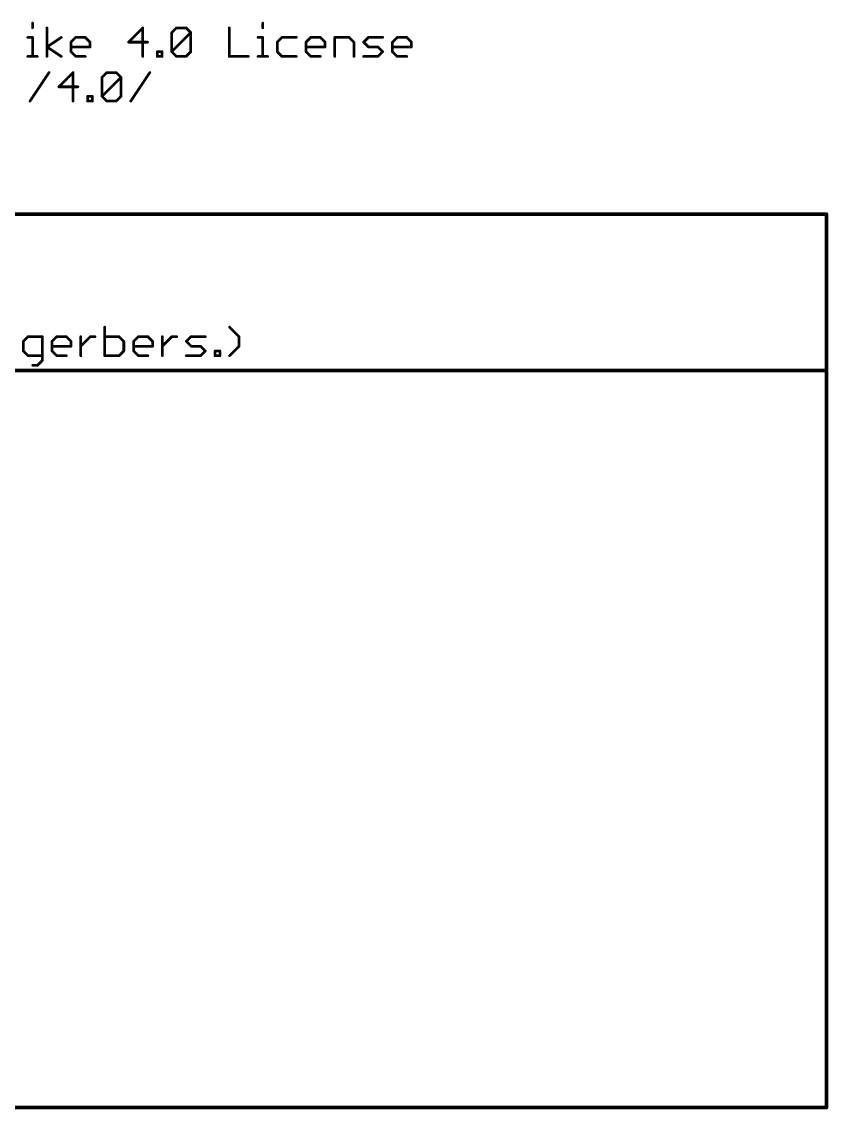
# Model space of a CAD drawing. Extents: x -39 to 92, y -66 to 29.
# Drawn here: x 45.7 to 91.5, y -66.1 to -4.3 of the extents above; entities that cross this region are included whole.
import ezdxf

# ---------------------------------------------------------------- set-up
doc = ezdxf.new("R2010")
doc.units = 0
doc.layers.add('51', color=53, linetype='CONTINUOUS')

msp = doc.modelspace()

# ---------------------------------------------------------------- linework, layer by layer
at = {"layer": '51'}
for points, const_width in [([(46.2884, -4.3756), (46.2884, -4.6468)], 0.1524), ([(59.3857, -4.3756), (59.3857, -4.6468)], 0.1524), ([(47.1087, -6.2738), (47.1087, -4.6468)], 0.1524), ([(52.5608, -4.6468), (51.7473, -5.4603)], 0.1524), ([(52.5608, -6.2738), (52.5608, -4.6468)], 0.1524), ([(54.2031, -4.918), (54.4742, -4.6468)], 0.1524), ([(54.2031, -6.0026), (54.2031, -4.918)], 0.1524), ([(54.2031, -6.0026), (55.2877, -4.918)], 0.1524), ([(54.4742, -4.6468), (55.0165, -4.6468)], 0.1524), ([(55.0165, -4.6468), (55.2877, -4.918)], 0.1524), ([(55.2877, -4.918), (55.2877, -6.0026)], 0.1524), ([(57.4774, -4.6468), (57.4774, -6.2738)], 0.1524), ([(46.0173, -5.1891), (46.2884, -5.1891)], 0.1524), ([(46.2884, -5.1891), (46.2884, -6.2738)], 0.1524), ([(47.1087, -5.7315), (47.9222, -5.1891)], 0.1524), ([(48.473, -5.4603), (48.7442, -5.1891)], 0.1524), ([(48.473, -6.0026), (48.473, -5.4603)], 0.1524), ([(48.7442, -5.1891), (49.2865, -5.1891)], 0.1524), ([(49.2865, -5.1891), (49.5577, -5.4603)], 0.1524), ([(49.5577, -5.4603), (49.5577, -5.7315)], 0.1524), ([(51.7473, -5.4603), (52.832, -5.4603)], 0.1524), ([(59.1145, -5.1891), (59.3857, -5.1891)], 0.1524), ([(59.3857, -5.1891), (59.3857, -6.2738)], 0.1524), ([(60.4771, -5.1891), (60.206, -5.4603)], 0.1524), ([(60.206, -5.4603), (60.206, -6.0026)], 0.1524), ([(61.2906, -5.1891), (60.4771, -5.1891)], 0.1524), ([(61.8431, -5.4603), (62.1143, -5.1891)], 0.1524), ([(61.8431, -6.0026), (61.8431, -5.4603)], 0.1524), ([(62.1143, -5.1891), (62.6566, -5.1891)], 0.1524), ([(62.6566, -5.1891), (62.9278, -5.4603)], 0.1524), ([(62.9278, -5.4603), (62.9278, -5.7315)], 0.1524), ([(63.4803, -6.2738), (63.4803, -5.1891)], 0.1524), ([(63.4803, -5.1891), (64.2938, -5.1891)], 0.1524), ([(64.2938, -5.1891), (64.5649, -5.4603)], 0.1524), ([(64.5649, -5.4603), (64.5649, -6.2738)], 0.1524), ([(65.1174, -5.4603), (65.3886, -5.1891)], 0.1524), ([(65.3886, -5.7315), (65.1174, -5.4603)], 0.1524), ([(65.3886, -5.1891), (66.2021, -5.1891)], 0.1524), ([(66.7546, -5.4603), (67.0257, -5.1891)], 0.1524), ([(66.7546, -6.0026), (66.7546, -5.4603)], 0.1524), ([(67.0257, -5.1891), (67.5681, -5.1891)], 0.1524), ([(67.5681, -5.1891), (67.8392, -5.4603)], 0.1524), ([(67.8392, -5.4603), (67.8392, -5.7315)], 0.1524), ([(47.9222, -6.2738), (47.1087, -5.7315)], 0.1524), ([(49.5577, -5.7315), (48.473, -5.7315)], 0.1524), ([(48.7442, -6.2738), (48.473, -6.0026)], 0.1524), ([(53.3845, -6.2738), (53.3845, -6.0026)], 0.1524), ([(53.3845, -6.0026), (53.6556, -6.0026)], 0.1524), ([(53.6556, -6.0026), (53.6556, -6.2738)], 0.1524), ([(54.4742, -6.2738), (54.2031, -6.0026)], 0.1524), ([(55.2877, -6.0026), (55.0165, -6.2738)], 0.1524), ([(60.206, -6.0026), (60.4771, -6.2738)], 0.1524), ([(62.9278, -5.7315), (61.8431, -5.7315)], 0.1524), ([(62.1143, -6.2738), (61.8431, -6.0026)], 0.1524), ([(65.9309, -5.7315), (65.3886, -5.7315)], 0.1524), ([(66.2021, -6.0026), (65.9309, -5.7315)], 0.1524), ([(65.9309, -6.2738), (66.2021, -6.0026)], 0.1524), ([(67.8392, -5.7315), (66.7546, -5.7315)], 0.1524), ([(67.0257, -6.2738), (66.7546, -6.0026)], 0.1524), ([(46.0173, -6.2738), (46.5596, -6.2738)], 0.1524), ([(49.2865, -6.2738), (48.7442, -6.2738)], 0.1524), ([(53.6556, -6.2738), (53.3845, -6.2738)], 0.1524), ([(55.0165, -6.2738), (54.4742, -6.2738)], 0.1524), ([(57.4774, -6.2738), (58.562, -6.2738)], 0.1524), ([(59.1145, -6.2738), (59.6568, -6.2738)], 0.1524), ([(60.4771, -6.2738), (61.2906, -6.2738)], 0.1524), ([(62.6566, -6.2738), (62.1143, -6.2738)], 0.1524), ([(65.1174, -6.2738), (65.9309, -6.2738)], 0.1524), ([(67.5681, -6.2738), (67.0257, -6.2738)], 0.1524), ([(46.1457, -8.8138), (47.2303, -7.1868)], 0.1524), ([(48.5963, -7.1868), (47.7828, -8.0003)], 0.1524), ([(48.5963, -8.8138), (48.5963, -7.1868)], 0.1524), ([(50.2386, -7.458), (50.5097, -7.1868)], 0.1524), ([(50.2386, -8.5426), (50.2386, -7.458)], 0.1524), ([(50.2386, -8.5426), (51.3232, -7.458)], 0.1524), ([(50.5097, -7.1868), (51.0521, -7.1868)], 0.1524), ([(51.0521, -7.1868), (51.3232, -7.458)], 0.1524), ([(51.3232, -7.458), (51.3232, -8.5426)], 0.1524), ([(51.8757, -8.8138), (52.9604, -7.1868)], 0.1524), ([(47.7828, -8.0003), (48.8675, -8.0003)], 0.1524), ([(49.42, -8.8138), (49.42, -8.5426)], 0.1524), ([(49.42, -8.5426), (49.6912, -8.5426)], 0.1524), ([(49.6912, -8.5426), (49.6912, -8.8138)], 0.1524), ([(50.5097, -8.8138), (50.2386, -8.5426)], 0.1524), ([(51.3232, -8.5426), (51.0521, -8.8138)], 0.1524), ([(49.6912, -8.8138), (49.42, -8.8138)], 0.1524), ([(51.0521, -8.8138), (50.5097, -8.8138)], 0.1524), ([(-10.16, -15.24), (91.44, -15.24)], 0.2032), ([(91.44, -15.24), (91.44, -24.13)], 0.2032), ([(50.3967, -21.6648), (50.3967, -23.2918)], 0.1524), ([(58.0334, -22.2071), (57.491, -21.6648)], 0.1524), ([(46.0292, -22.2071), (45.7581, -22.4783)], 0.1524), ([(46.8427, -22.2071), (46.0292, -22.2071)], 0.1524), ([(46.8427, -23.563), (46.8427, -22.2071)], 0.1524), ([(47.3952, -22.4783), (47.6664, -22.2071)], 0.1524), ([(47.6664, -22.2071), (48.2087, -22.2071)], 0.1524), ([(48.2087, -22.2071), (48.4799, -22.4783)], 0.1524), ([(49.0324, -23.2918), (49.0324, -22.2071)], 0.1524), ([(49.0324, -22.7495), (49.5747, -22.2071)], 0.1524), ([(49.5747, -22.2071), (49.8459, -22.2071)], 0.1524), ([(51.2102, -22.2071), (50.3967, -22.2071)], 0.1524), ([(51.4813, -22.4783), (51.2102, -22.2071)], 0.1524), ([(52.0338, -22.4783), (52.305, -22.2071)], 0.1524), ([(52.305, -22.2071), (52.8473, -22.2071)], 0.1524), ([(52.8473, -22.2071), (53.1185, -22.4783)], 0.1524), ([(53.671, -23.2918), (53.671, -22.2071)], 0.1524), ([(53.671, -22.7495), (54.2133, -22.2071)], 0.1524), ([(54.2133, -22.2071), (54.4845, -22.2071)], 0.1524), ([(55.0353, -22.4783), (55.3065, -22.2071)], 0.1524), ([(55.3065, -22.2071), (56.12, -22.2071)], 0.1524), ([(58.0334, -22.7495), (58.0334, -22.2071)], 0.1524), ([(45.7581, -22.4783), (45.7581, -23.0206)], 0.1524), ([(47.3952, -23.0206), (47.3952, -22.4783)], 0.1524), ([(48.4799, -22.7495), (47.3952, -22.7495)], 0.1524), ([(48.4799, -22.4783), (48.4799, -22.7495)], 0.1524), ([(51.4813, -23.0206), (51.4813, -22.4783)], 0.1524), ([(52.0338, -23.0206), (52.0338, -22.4783)], 0.1524), ([(53.1185, -22.7495), (52.0338, -22.7495)], 0.1524), ([(53.1185, -22.4783), (53.1185, -22.7495)], 0.1524), ([(55.3065, -22.7495), (55.0353, -22.4783)], 0.1524), ([(55.8488, -22.7495), (55.3065, -22.7495)], 0.1524), ([(56.12, -23.0206), (55.8488, -22.7495)], 0.1524), ([(57.491, -23.2918), (58.0334, -22.7495)], 0.1524), ([(45.7581, -23.0206), (46.0292, -23.2918)], 0.1524), ([(46.0292, -23.2918), (46.8427, -23.2918)], 0.1524), ([(46.5716, -23.8341), (46.8427, -23.563)], 0.1524), ([(47.6664, -23.2918), (47.3952, -23.0206)], 0.1524), ([(48.2087, -23.2918), (47.6664, -23.2918)], 0.1524), ([(50.3967, -23.2918), (51.2102, -23.2918)], 0.1524), ([(51.2102, -23.2918), (51.4813, -23.0206)], 0.1524), ([(52.305, -23.2918), (52.0338, -23.0206)], 0.1524), ([(52.8473, -23.2918), (52.305, -23.2918)], 0.1524), ([(55.0353, -23.2918), (55.8488, -23.2918)], 0.1524), ([(55.8488, -23.2918), (56.12, -23.0206)], 0.1524), ([(56.6725, -23.2918), (56.6725, -23.0206)], 0.1524), ([(56.6725, -23.0206), (56.9436, -23.0206)], 0.1524), ([(56.9436, -23.2918), (56.6725, -23.2918)], 0.1524), ([(56.9436, -23.0206), (56.9436, -23.2918)], 0.1524), ([(-10.16, -24.13), (91.44, -24.13)], 0.2032), ([(46.3004, -23.8341), (46.5716, -23.8341)], 0.1524), ([(91.44, -24.13), (91.44, -66.04)], 0.2032), ([(91.44, -66.04), (-10.16, -66.04)], 0.2032)]:
    msp.add_lwpolyline(points, dxfattribs=dict(at, const_width=const_width))
for points, const_width in [([(46.3265, -4.3756, 1), (46.2503, -4.3756)], 0.0762), ([(59.4238, -4.3756, 1), (59.3476, -4.3756)], 0.0762), ([(46.2503, -4.6468, 1), (46.3265, -4.6468)], 0.0762), ([(47.1468, -4.6468, 1), (47.0706, -4.6468)], 0.0762), ([(52.5989, -4.6468, 1), (52.5227, -4.6468)], 0.0762), ([(52.5878, -4.6738, 1), (52.5339, -4.6199)], 0.0762), ([(54.1761, -4.891, 1), (54.23, -4.9449)], 0.0762), ([(54.2412, -4.918, 1), (54.165, -4.918)], 0.0762), ([(54.4742, -4.6087, 1), (54.4742, -4.6849)], 0.0762), ([(54.5012, -4.6738, 1), (54.4473, -4.6199)], 0.0762), ([(55.0435, -4.6199, 1), (54.9896, -4.6738)], 0.0762), ([(55.0165, -4.6849, 1), (55.0165, -4.6087)], 0.0762), ([(55.3258, -4.918, 1), (55.2496, -4.918)], 0.0762), ([(55.3147, -4.9449, 1), (55.2608, -4.891)], 0.0762), ([(55.2608, -4.9449, 1), (55.3146, -4.891)], 0.0762), ([(57.5155, -4.6468, 1), (57.4393, -4.6468)], 0.0762), ([(59.3476, -4.6468, 1), (59.4238, -4.6468)], 0.0762), ([(46.0173, -5.151, 1), (46.0173, -5.2272)], 0.0762), ([(46.3265, -5.1891, 1), (46.2503, -5.1891)], 0.0762), ([(46.2884, -5.2272, 1), (46.2884, -5.151)], 0.0762), ([(47.9433, -5.2208, 1), (47.9011, -5.1574)], 0.0762), ([(48.5111, -5.4603, 1), (48.4349, -5.4603)], 0.0762), ([(48.4461, -5.4334, 1), (48.4999, -5.4872)], 0.0762), ([(48.7442, -5.151, 1), (48.7442, -5.2272)], 0.0762), ([(48.7711, -5.2161, 1), (48.7172, -5.1622)], 0.0762), ([(49.3134, -5.1622, 1), (49.2596, -5.2161)], 0.0762), ([(49.2865, -5.2272, 1), (49.2865, -5.151)], 0.0762), ([(49.5958, -5.4603, 1), (49.5196, -5.4603)], 0.0762), ([(49.5307, -5.4872, 1), (49.5846, -5.4334)], 0.0762), ([(51.7473, -5.4222, 1), (51.7473, -5.4984)], 0.0762), ([(51.7204, -5.4334, 1), (51.7743, -5.4872)], 0.0762), ([(52.832, -5.4984, 1), (52.832, -5.4222)], 0.0762), ([(59.1145, -5.151, 1), (59.1145, -5.2272)], 0.0762), ([(59.4238, -5.1891, 1), (59.3476, -5.1891)], 0.0762), ([(59.3857, -5.2272, 1), (59.3857, -5.151)], 0.0762), ([(60.2441, -5.4603, 1), (60.1679, -5.4603)], 0.0762), ([(60.179, -5.4334, 1), (60.2329, -5.4872)], 0.0762), ([(60.4771, -5.151, 1), (60.4771, -5.2272)], 0.0762), ([(60.5041, -5.2161, 1), (60.4502, -5.1622)], 0.0762), ([(61.2906, -5.2272, 1), (61.2906, -5.151)], 0.0762), ([(61.8812, -5.4603, 1), (61.805, -5.4603)], 0.0762), ([(61.8162, -5.4334, 1), (61.8701, -5.4872)], 0.0762), ([(62.1143, -5.151, 1), (62.1143, -5.2272)], 0.0762), ([(62.1412, -5.2161, 1), (62.0873, -5.1622)], 0.0762), ([(62.6835, -5.1622, 1), (62.6297, -5.2161)], 0.0762), ([(62.6566, -5.2272, 1), (62.6566, -5.151)], 0.0762), ([(62.9659, -5.4603, 1), (62.8897, -5.4603)], 0.0762), ([(62.9008, -5.4872, 1), (62.9547, -5.4334)], 0.0762), ([(63.5184, -5.1891, 1), (63.4422, -5.1891)], 0.0762), ([(63.4803, -5.151, 1), (63.4803, -5.2272)], 0.0762), ([(64.3207, -5.1622, 1), (64.2668, -5.2161)], 0.0762), ([(64.2938, -5.2272, 1), (64.2938, -5.151)], 0.0762), ([(64.603, -5.4603, 1), (64.5268, -5.4603)], 0.0762), ([(64.538, -5.4872, 1), (64.5919, -5.4334)], 0.0762), ([(65.1444, -5.4334, 1), (65.0905, -5.4872)], 0.0762), ([(65.0905, -5.4334, 1), (65.1444, -5.4872)], 0.0762), ([(65.3886, -5.151, 1), (65.3886, -5.2272)], 0.0762), ([(65.4155, -5.2161, 1), (65.3616, -5.1622)], 0.0762), ([(66.2021, -5.2272, 1), (66.2021, -5.151)], 0.0762), ([(66.7927, -5.4603, 1), (66.7165, -5.4603)], 0.0762), ([(66.7276, -5.4334, 1), (66.7815, -5.4872)], 0.0762), ([(67.0257, -5.151, 1), (67.0257, -5.2272)], 0.0762), ([(67.0527, -5.2161, 1), (66.9988, -5.1622)], 0.0762), ([(67.595, -5.1622, 1), (67.5411, -5.2161)], 0.0762), ([(67.5681, -5.2272, 1), (67.5681, -5.151)], 0.0762), ([(67.8773, -5.4603, 1), (67.8011, -5.4603)], 0.0762), ([(67.8123, -5.4872, 1), (67.8662, -5.4334)], 0.0762), ([(47.1298, -5.6998, 1), (47.0876, -5.7632)], 0.0762), ([(47.0876, -5.6998, 1), (47.1298, -5.7632)], 0.0762), ([(48.473, -5.6934, 1), (48.473, -5.7696)], 0.0762), ([(48.4999, -5.9757, 1), (48.4461, -6.0296)], 0.0762), ([(48.4349, -6.0026, 1), (48.5111, -6.0026)], 0.0762), ([(49.5196, -5.7315, 1), (49.5958, -5.7315)], 0.0762), ([(49.5577, -5.7696, 1), (49.5577, -5.6934)], 0.0762), ([(53.4226, -6.0026, 1), (53.3464, -6.0026)], 0.0762), ([(53.3845, -5.9645, 1), (53.3845, -6.0407)], 0.0762), ([(53.6937, -6.0026, 1), (53.6175, -6.0026)], 0.0762), ([(53.6556, -6.0407, 1), (53.6556, -5.9645)], 0.0762), ([(54.23, -5.9757, 1), (54.1761, -6.0296)], 0.0762), ([(54.1761, -5.9757, 1), (54.23, -6.0296)], 0.0762), ([(54.165, -6.0026, 1), (54.2412, -6.0026)], 0.0762), ([(55.2496, -6.0026, 1), (55.3258, -6.0026)], 0.0762), ([(55.3146, -6.0296, 1), (55.2608, -5.9757)], 0.0762), ([(60.2329, -5.9757, 1), (60.179, -6.0296)], 0.0762), ([(60.1679, -6.0026, 1), (60.2441, -6.0026)], 0.0762), ([(61.8431, -5.6934, 1), (61.8431, -5.7696)], 0.0762), ([(61.8701, -5.9757, 1), (61.8162, -6.0296)], 0.0762), ([(61.805, -6.0026, 1), (61.8812, -6.0026)], 0.0762), ([(62.8897, -5.7315, 1), (62.9659, -5.7315)], 0.0762), ([(62.9278, -5.7696, 1), (62.9278, -5.6934)], 0.0762), ([(65.3886, -5.6934, 1), (65.3886, -5.7696)], 0.0762), ([(65.3616, -5.7584, 1), (65.4155, -5.7045)], 0.0762), ([(65.9579, -5.7045, 1), (65.904, -5.7584)], 0.0762), ([(65.9309, -5.7696, 1), (65.9309, -5.6934)], 0.0762), ([(66.229, -6.0296, 1), (66.1751, -5.9757)], 0.0762), ([(66.1751, -6.0296, 1), (66.229, -5.9757)], 0.0762), ([(66.7815, -5.9757, 1), (66.7276, -6.0296)], 0.0762), ([(66.7546, -5.6934, 1), (66.7546, -5.7696)], 0.0762), ([(66.7165, -6.0026, 1), (66.7927, -6.0026)], 0.0762), ([(67.8011, -5.7315, 1), (67.8773, -5.7315)], 0.0762), ([(67.8392, -5.7696, 1), (67.8392, -5.6934)], 0.0762), ([(46.0173, -6.2357, 1), (46.0173, -6.3119)], 0.0762), ([(46.2503, -6.2738, 1), (46.3265, -6.2738)], 0.0762), ([(46.5596, -6.3119, 1), (46.5596, -6.2357)], 0.0762), ([(47.0706, -6.2738, 1), (47.1468, -6.2738)], 0.0762), ([(47.9011, -6.3055, 1), (47.9433, -6.2421)], 0.0762), ([(48.7442, -6.2357, 1), (48.7442, -6.3119)], 0.0762), ([(48.7172, -6.3007, 1), (48.7711, -6.2469)], 0.0762), ([(49.2865, -6.3119, 1), (49.2865, -6.2357)], 0.0762), ([(52.5227, -6.2738, 1), (52.5989, -6.2738)], 0.0762), ([(53.3845, -6.2357, 1), (53.3845, -6.3119)], 0.0762), ([(53.3464, -6.2738, 1), (53.4226, -6.2738)], 0.0762), ([(53.6175, -6.2738, 1), (53.6937, -6.2738)], 0.0762), ([(53.6556, -6.3119, 1), (53.6556, -6.2357)], 0.0762), ([(54.4742, -6.2357, 1), (54.4742, -6.3119)], 0.0762), ([(54.4473, -6.3007, 1), (54.5012, -6.2469)], 0.0762), ([(54.9896, -6.2469, 1), (55.0435, -6.3007)], 0.0762), ([(55.0165, -6.3119, 1), (55.0165, -6.2357)], 0.0762), ([(57.4774, -6.2357, 1), (57.4774, -6.3119)], 0.0762), ([(57.4393, -6.2738, 1), (57.5155, -6.2738)], 0.0762), ([(58.562, -6.3119, 1), (58.562, -6.2357)], 0.0762), ([(59.1145, -6.2357, 1), (59.1145, -6.3119)], 0.0762), ([(59.3476, -6.2738, 1), (59.4238, -6.2738)], 0.0762), ([(59.6568, -6.3119, 1), (59.6568, -6.2357)], 0.0762), ([(60.4771, -6.2357, 1), (60.4771, -6.3119)], 0.0762), ([(60.4502, -6.3007, 1), (60.5041, -6.2469)], 0.0762), ([(61.2906, -6.3119, 1), (61.2906, -6.2357)], 0.0762), ([(62.1143, -6.2357, 1), (62.1143, -6.3119)], 0.0762), ([(62.0873, -6.3007, 1), (62.1412, -6.2469)], 0.0762), ([(62.6566, -6.3119, 1), (62.6566, -6.2357)], 0.0762), ([(63.4422, -6.2738, 1), (63.5184, -6.2738)], 0.0762), ([(64.5268, -6.2738, 1), (64.603, -6.2738)], 0.0762), ([(65.1174, -6.2357, 1), (65.1174, -6.3119)], 0.0762), ([(65.904, -6.2469, 1), (65.9579, -6.3007)], 0.0762), ([(65.9309, -6.3119, 1), (65.9309, -6.2357)], 0.0762), ([(67.0257, -6.2357, 1), (67.0257, -6.3119)], 0.0762), ([(66.9988, -6.3007, 1), (67.0527, -6.2469)], 0.0762), ([(67.5681, -6.3119, 1), (67.5681, -6.2357)], 0.0762), ([(47.262, -7.2079, 1), (47.1986, -7.1657)], 0.0762), ([(48.6344, -7.1868, 1), (48.5582, -7.1868)], 0.0762), ([(48.6233, -7.2138, 1), (48.5694, -7.1599)], 0.0762), ([(50.2116, -7.431, 1), (50.2655, -7.4849)], 0.0762), ([(50.2767, -7.458, 1), (50.2005, -7.458)], 0.0762), ([(50.5097, -7.1487, 1), (50.5097, -7.2249)], 0.0762), ([(50.5367, -7.2138, 1), (50.4828, -7.1599)], 0.0762), ([(51.079, -7.1599, 1), (51.0251, -7.2138)], 0.0762), ([(51.0521, -7.2249, 1), (51.0521, -7.1487)], 0.0762), ([(51.3613, -7.458, 1), (51.2851, -7.458)], 0.0762), ([(51.3502, -7.4849, 1), (51.2963, -7.431)], 0.0762), ([(51.2963, -7.4849, 1), (51.3502, -7.431)], 0.0762), ([(52.9921, -7.2079, 1), (52.9287, -7.1657)], 0.0762), ([(47.7828, -7.9622, 1), (47.7828, -8.0384)], 0.0762), ([(47.7559, -7.9734, 1), (47.8098, -8.0272)], 0.0762), ([(48.8675, -8.0384, 1), (48.8675, -7.9622)], 0.0762), ([(49.4581, -8.5426, 1), (49.3819, -8.5426)], 0.0762), ([(49.42, -8.5045, 1), (49.42, -8.5807)], 0.0762), ([(49.7293, -8.5426, 1), (49.6531, -8.5426)], 0.0762), ([(49.6912, -8.5807, 1), (49.6912, -8.5045)], 0.0762), ([(50.2655, -8.5157, 1), (50.2116, -8.5696)], 0.0762), ([(50.2116, -8.5157, 1), (50.2655, -8.5696)], 0.0762), ([(50.2005, -8.5426, 1), (50.2767, -8.5426)], 0.0762), ([(51.2851, -8.5426, 1), (51.3613, -8.5426)], 0.0762), ([(51.3502, -8.5696, 1), (51.2963, -8.5157)], 0.0762), ([(46.114, -8.7927, 1), (46.1774, -8.8349)], 0.0762), ([(48.5582, -8.8138, 1), (48.6344, -8.8138)], 0.0762), ([(49.42, -8.7757, 1), (49.42, -8.8519)], 0.0762), ([(49.3819, -8.8138, 1), (49.4581, -8.8138)], 0.0762), ([(49.6531, -8.8138, 1), (49.7293, -8.8138)], 0.0762), ([(49.6912, -8.8519, 1), (49.6912, -8.7757)], 0.0762), ([(50.5097, -8.7757, 1), (50.5097, -8.8519)], 0.0762), ([(50.4828, -8.8407, 1), (50.5367, -8.7869)], 0.0762), ([(51.0251, -8.7869, 1), (51.079, -8.8407)], 0.0762), ([(51.0521, -8.8519, 1), (51.0521, -8.7757)], 0.0762), ([(51.844, -8.7927, 1), (51.9074, -8.8349)], 0.0762), ([(91.4908, -15.24, 1), (91.3892, -15.24)], 0.1016), ([(91.44, -15.2908, 1), (91.44, -15.1892)], 0.1016), ([(50.4348, -21.6648, 1), (50.3586, -21.6648)], 0.0762), ([(57.518, -21.6379, 1), (57.4641, -21.6918)], 0.0762), ([(46.0292, -22.169, 1), (46.0292, -22.2452)], 0.0762), ([(46.0562, -22.2341, 1), (46.0023, -22.1802)], 0.0762), ([(46.8808, -22.2071, 1), (46.8046, -22.2071)], 0.0762), ([(46.8427, -22.2452, 1), (46.8427, -22.169)], 0.0762), ([(47.6664, -22.169, 1), (47.6664, -22.2452)], 0.0762), ([(47.6933, -22.2341, 1), (47.6395, -22.1802)], 0.0762), ([(48.2357, -22.1802, 1), (48.1818, -22.2341)], 0.0762), ([(48.2087, -22.2452, 1), (48.2087, -22.169)], 0.0762), ([(49.0705, -22.2071, 1), (48.9943, -22.2071)], 0.0762), ([(49.5747, -22.169, 1), (49.5747, -22.2452)], 0.0762), ([(49.6017, -22.2341, 1), (49.5478, -22.1802)], 0.0762), ([(49.8459, -22.2452, 1), (49.8459, -22.169)], 0.0762), ([(50.3967, -22.169, 1), (50.3967, -22.2452)], 0.0762), ([(51.2371, -22.1802, 1), (51.1832, -22.2341)], 0.0762), ([(51.2102, -22.2452, 1), (51.2102, -22.169)], 0.0762), ([(52.305, -22.169, 1), (52.305, -22.2452)], 0.0762), ([(52.3319, -22.2341, 1), (52.2781, -22.1802)], 0.0762), ([(52.8743, -22.1802, 1), (52.8204, -22.2341)], 0.0762), ([(52.8473, -22.2452, 1), (52.8473, -22.169)], 0.0762), ([(53.7091, -22.2071, 1), (53.6329, -22.2071)], 0.0762), ([(54.2133, -22.169, 1), (54.2133, -22.2452)], 0.0762), ([(54.2403, -22.2341, 1), (54.1864, -22.1802)], 0.0762), ([(54.4845, -22.2452, 1), (54.4845, -22.169)], 0.0762), ([(55.3065, -22.169, 1), (55.3065, -22.2452)], 0.0762), ([(55.3334, -22.2341, 1), (55.2795, -22.1802)], 0.0762), ([(56.12, -22.2452, 1), (56.12, -22.169)], 0.0762), ([(58.0715, -22.2071, 1), (57.9953, -22.2071)], 0.0762), ([(58.0064, -22.2341, 1), (58.0603, -22.1802)], 0.0762), ([(45.7962, -22.4783, 1), (45.72, -22.4783)], 0.0762), ([(45.7311, -22.4514, 1), (45.785, -22.5052)], 0.0762), ([(47.4333, -22.4783, 1), (47.3571, -22.4783)], 0.0762), ([(47.3952, -22.7114, 1), (47.3952, -22.7876)], 0.0762), ([(47.3683, -22.4514, 1), (47.4222, -22.5052)], 0.0762), ([(48.518, -22.4783, 1), (48.4418, -22.4783)], 0.0762), ([(48.4418, -22.7495, 1), (48.518, -22.7495)], 0.0762), ([(48.4529, -22.5052, 1), (48.5068, -22.4514)], 0.0762), ([(48.4799, -22.7876, 1), (48.4799, -22.7114)], 0.0762), ([(49.0054, -22.7225, 1), (49.0593, -22.7764)], 0.0762), ([(51.5194, -22.4783, 1), (51.4432, -22.4783)], 0.0762), ([(51.4544, -22.5052, 1), (51.5083, -22.4514)], 0.0762), ([(52.0719, -22.4783, 1), (51.9957, -22.4783)], 0.0762), ([(52.0338, -22.7114, 1), (52.0338, -22.7876)], 0.0762), ([(52.0069, -22.4514, 1), (52.0608, -22.5052)], 0.0762), ([(53.1566, -22.4783, 1), (53.0804, -22.4783)], 0.0762), ([(53.0804, -22.7495, 1), (53.1566, -22.7495)], 0.0762), ([(53.0916, -22.5052, 1), (53.1454, -22.4514)], 0.0762), ([(53.1185, -22.7876, 1), (53.1185, -22.7114)], 0.0762), ([(53.6441, -22.7225, 1), (53.6979, -22.7764)], 0.0762), ([(55.0622, -22.4514, 1), (55.0084, -22.5052)], 0.0762), ([(55.0084, -22.4514, 1), (55.0622, -22.5052)], 0.0762), ([(55.3065, -22.7114, 1), (55.3065, -22.7876)], 0.0762), ([(55.2795, -22.7764, 1), (55.3334, -22.7225)], 0.0762), ([(55.8757, -22.7225, 1), (55.8218, -22.7764)], 0.0762), ([(55.8488, -22.7876, 1), (55.8488, -22.7114)], 0.0762), ([(57.9953, -22.7495, 1), (58.0715, -22.7495)], 0.0762), ([(58.0603, -22.7764, 1), (58.0064, -22.7225)], 0.0762), ([(45.785, -22.9937, 1), (45.7311, -23.0476)], 0.0762), ([(45.72, -23.0206, 1), (45.7962, -23.0206)], 0.0762), ([(46.0292, -23.2537, 1), (46.0292, -23.3299)], 0.0762), ([(46.0023, -23.3187, 1), (46.0562, -23.2649)], 0.0762), ([(46.8697, -23.5899, 1), (46.8158, -23.536)], 0.0762), ([(46.8427, -23.3299, 1), (46.8427, -23.2537)], 0.0762), ([(47.4222, -22.9937, 1), (47.3683, -23.0476)], 0.0762), ([(47.3571, -23.0206, 1), (47.4333, -23.0206)], 0.0762), ([(47.6664, -23.2537, 1), (47.6664, -23.3299)], 0.0762), ([(47.6395, -23.3187, 1), (47.6933, -23.2649)], 0.0762), ([(48.2087, -23.3299, 1), (48.2087, -23.2537)], 0.0762), ([(48.9943, -23.2918, 1), (49.0705, -23.2918)], 0.0762), ([(50.3967, -23.2537, 1), (50.3967, -23.3299)], 0.0762), ([(50.3586, -23.2918, 1), (50.4348, -23.2918)], 0.0762), ([(51.1832, -23.2649, 1), (51.2371, -23.3187)], 0.0762), ([(51.2102, -23.3299, 1), (51.2102, -23.2537)], 0.0762), ([(51.4432, -23.0206, 1), (51.5194, -23.0206)], 0.0762), ([(51.5083, -23.0476, 1), (51.4544, -22.9937)], 0.0762), ([(52.0608, -22.9937, 1), (52.0069, -23.0476)], 0.0762), ([(51.9957, -23.0206, 1), (52.0719, -23.0206)], 0.0762), ([(52.305, -23.2537, 1), (52.305, -23.3299)], 0.0762), ([(52.2781, -23.3187, 1), (52.3319, -23.2649)], 0.0762), ([(52.8473, -23.3299, 1), (52.8473, -23.2537)], 0.0762), ([(53.6329, -23.2918, 1), (53.7091, -23.2918)], 0.0762), ([(55.0353, -23.2537, 1), (55.0353, -23.3299)], 0.0762), ([(55.8218, -23.2649, 1), (55.8757, -23.3187)], 0.0762), ([(55.8488, -23.3299, 1), (55.8488, -23.2537)], 0.0762), ([(56.1469, -23.0476, 1), (56.093, -22.9937)], 0.0762), ([(56.093, -23.0476, 1), (56.1469, -22.9937)], 0.0762), ([(56.7106, -23.0206, 1), (56.6344, -23.0206)], 0.0762), ([(56.6725, -22.9825, 1), (56.6725, -23.0587)], 0.0762), ([(56.6725, -23.2537, 1), (56.6725, -23.3299)], 0.0762), ([(56.6344, -23.2918, 1), (56.7106, -23.2918)], 0.0762), ([(56.9817, -23.0206, 1), (56.9055, -23.0206)], 0.0762), ([(56.9055, -23.2918, 1), (56.9817, -23.2918)], 0.0762), ([(56.9436, -23.0587, 1), (56.9436, -22.9825)], 0.0762), ([(56.9436, -23.3299, 1), (56.9436, -23.2537)], 0.0762), ([(57.4641, -23.2649, 1), (57.518, -23.3187)], 0.0762), ([(46.3004, -23.796, 1), (46.3004, -23.8722)], 0.0762), ([(46.5446, -23.8072, 1), (46.5985, -23.8611)], 0.0762), ([(46.5716, -23.8722, 1), (46.5716, -23.796)], 0.0762), ([(46.8046, -23.563, 1), (46.8808, -23.563)], 0.0762), ([(91.4908, -24.13, 1), (91.3892, -24.13)], 0.1016), ([(91.3892, -24.13, 1), (91.4908, -24.13)], 0.1016), ([(91.44, -24.1808, 1), (91.44, -24.0792)], 0.1016), ([(91.3892, -66.04, 1), (91.4908, -66.04)], 0.1016), ([(91.44, -66.0908, 1), (91.44, -65.9892)], 0.1016)]:
    msp.add_lwpolyline(points, format="xyb", dxfattribs=dict(at, const_width=const_width))

doc.saveas('drawing.dxf')
